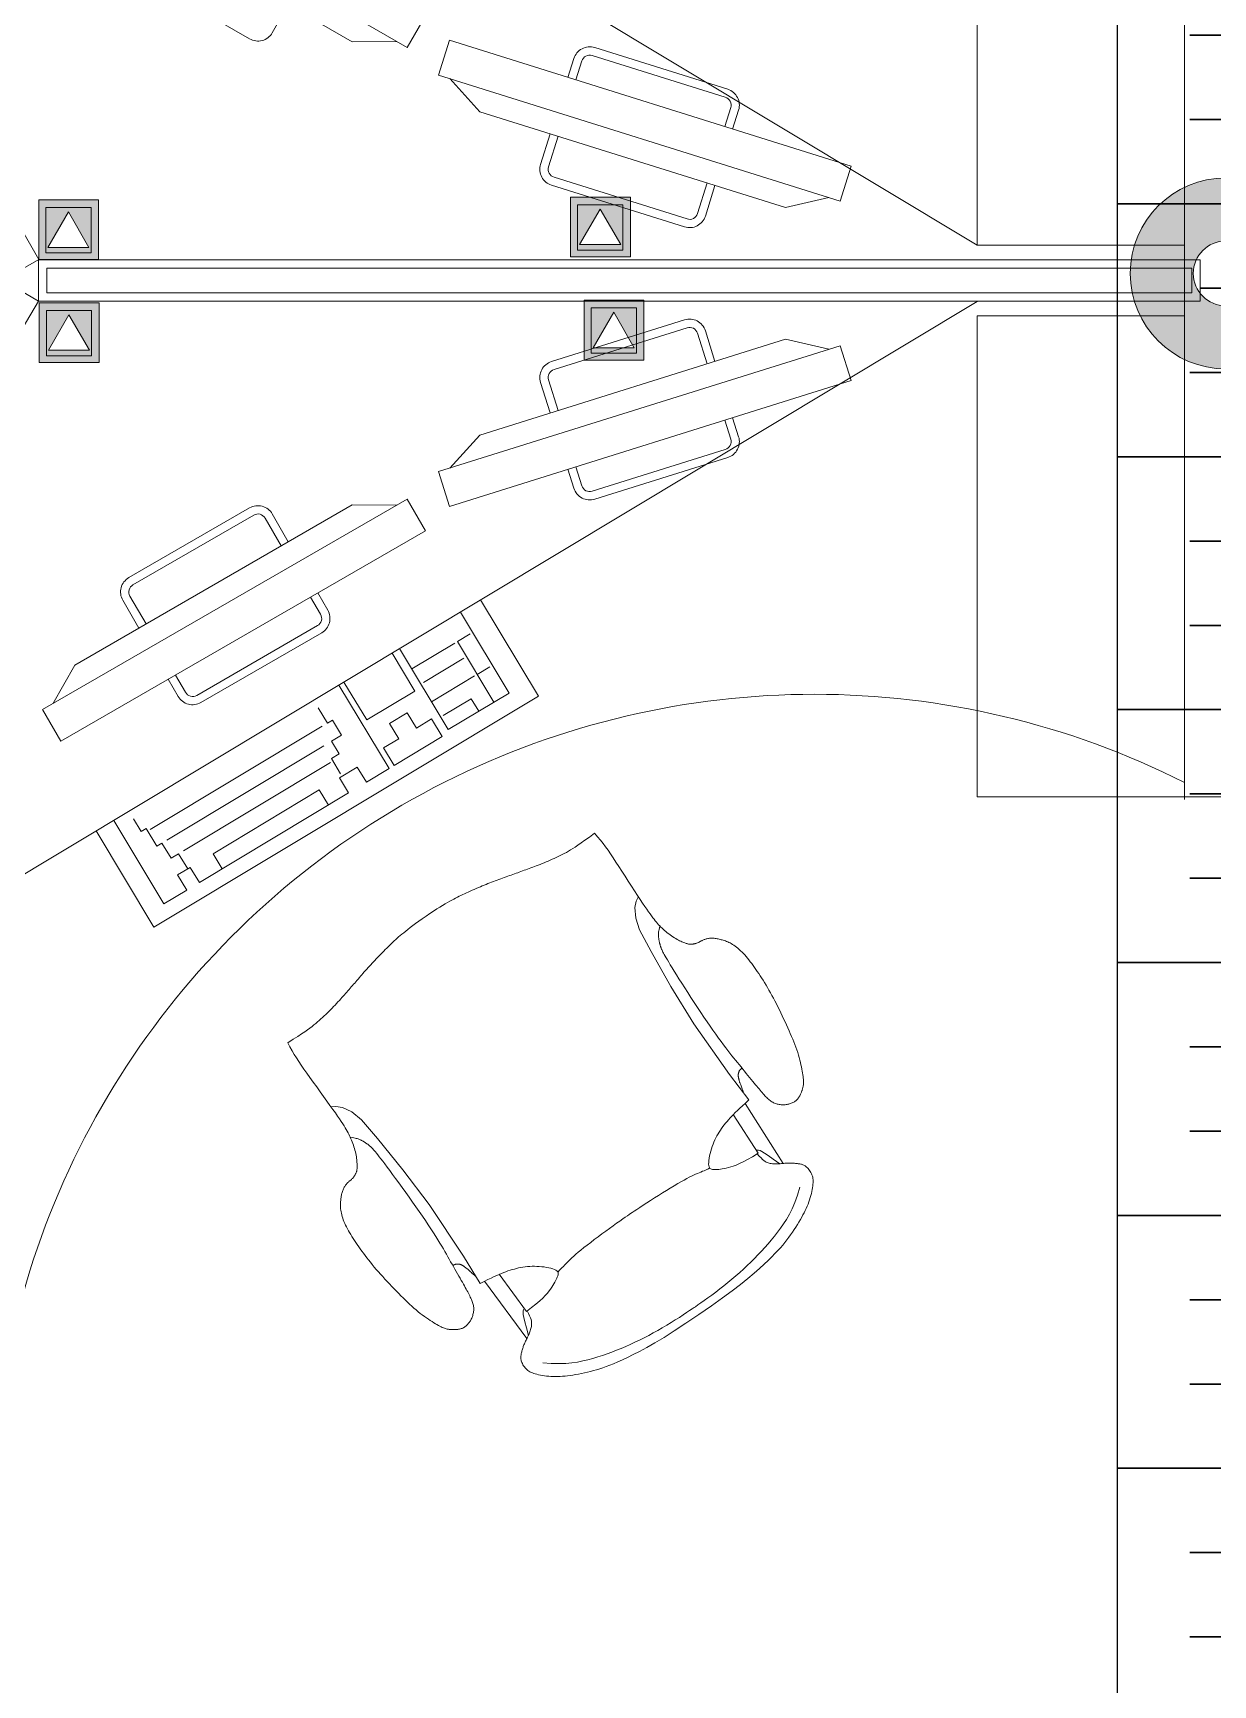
# Model space of a CAD drawing. Header units: millimetres. Extents: x 580 to 1830, y 656 to 1501.
# Drawn here: x 1566.1 to 1637.2, y 1297.6 to 1397.1 of the extents above; entities that cross this region are included whole.
import ezdxf

# ---------------------------------------------------------------- set-up
doc = ezdxf.new("R2010")
doc.units = ezdxf.units.MM
for name, color, linetype, lineweight in [('1T Puntos voz y datos', 144, 'Continuous', 20), ('1T Ref', 7, 'Continuous', 30), ('instalacion electrica', 160, 'Continuous', 30), ('mobiliario', 253, 'Continuous', 15), ('Planta1', 250, 'Continuous', 15)]:
    doc.layers.add(name, color=color, linetype=linetype, lineweight=lineweight)
doc.layers.add('bandeja', color=250, linetype='Continuous')
doc.layers.add('cableado telecomunicaciones', color=7, linetype='Continuous', true_color=0xe679fc)

# ---------------------------------------------------------------- blocks, each defined once
blk = doc.blocks.new('Datos de Piso')
at = {"layer": '1T Puntos voz y datos', "linetype": 'Continuous'}
h = blk.add_hatch(color=256, dxfattribs=at)
h.paths.add_polyline_path([(-0.174, 0.3578), (-0.174, -0.0009), (0.1851, -0.0009), (0.1851, 0.3578)])
h.paths.add_polyline_path([(0.004, 0.2858), (0.1272, 0.0725), (-0.1191, 0.0725)], flags=16)
for p, q in [((-0.1314, 0.0404), (-0.1314, 0.3114)), ((0.1395, 0.3114), (0.1395, 0.0404)), ((0.1395, 0.0404), (-0.1314, 0.0404))]:
    blk.add_line(p, q, dxfattribs=at)
for points in [[(-0.174, 0.3578), (0.1851, 0.3578), (0.1851, -0.0009), (-0.174, -0.0009)], [(0.004, 0.2858), (0.1272, 0.0725), (-0.1191, 0.0725)]]:
    blk.add_lwpolyline(points, close=True, dxfattribs=at)
blk.add_lwpolyline([(-0.1314, 0.3114), (0.1395, 0.3114)], dxfattribs=at)
blk = doc.blocks.new('puntosAccesoVozDatos')
at = {"layer": '1T Puntos voz y datos', "linetype": 'Continuous'}
blk.add_blockref('Datos de Piso', (0.174, 0.0009), dxfattribs=at)
blk = doc.blocks.new('columnaOcaBaixante')
at = {"layer": '1T Ref', "linetype": 'Continuous', "lineweight": 9}
h = blk.add_hatch(color=1, dxfattribs=at)
h.set_gradient(color1=(245, 0, 0), one_color=1, tint=1, name='SPHERICAL')
h.paths.add_polyline_path([(-0.1966, 0, 1), (0.1966, 0, 1)])
h.paths.add_polyline_path([(0.0668, 0, -1), (-0.0668, 0, -1)], flags=16)
at = {"layer": '1T Ref', "color": 0, "linetype": 'Continuous', "lineweight": 9}
for radius in [0.1966, 0.0668]:
    blk.add_circle((0, 0), radius, dxfattribs=at)

msp = doc.modelspace()

# ---------------------------------------------------------------- hatches: boundary and pattern name
at = {"layer": 'cableado telecomunicaciones'}
h = msp.add_hatch(dxfattribs=at)
h.set_pattern_fill('HONEY', color=256, scale=1.9)
h.set_pattern_definition([(0, (-89664.291, -49120.476), (9.04875, 5.22429823), [6.0325, -12.065]), (120, (-89664.291, -49120.476), (-9.04874998, 5.22429826), [6.0325, -12.065]), (60, (-89664.291, -49120.476), (2e-08, 10.44859649), [-12.065, 6.0325])])
h.paths.add_polyline_path([(1079.884, 1477.097), (917.827, 1477.097), (917.827, 1462.072), (1079.884, 1462.072)])
h.paths.add_polyline_path([(1092.384, 1477.097), (1079.884, 1477.097), (1079.884, 1462.072), (1092.384, 1462.072)])
h.paths.add_polyline_path([(1606.382, 1477.097), (1092.384, 1477.097), (1092.384, 1462.072), (1557.529, 1462.072), (1565.107, 1466.443), (1566.357, 1464.277), (1562.532, 1462.072), (1606.382, 1462.072, -0.414214), (1646.382, 1422.072), (1646.382, 1383.456), (1661.408, 1383.456), (1661.408, 1386.761), (1659.355, 1387.23), (1658.681, 1387.019), (1658.023, 1389.118), (1661.408, 1390.179), (1661.408, 1422.072, 0.02962), (1661.022, 1428.574), (1660.825, 1429.075), (1660.677, 1429.524), (1660.544, 1430.029), (1660.412, 1430.693), (1660.357, 1431.274), (1660.464, 1431.703), (1660.533, 1431.847, 0.362821)])
h.paths.add_polyline_path([(1661.408, 1382.956), (1646.382, 1382.956), (1646.382, 1381.456), (1661.408, 1381.456)])
h.paths.add_polyline_path([(1646.382, 1116.349), (1661.408, 1116.349), (1661.408, 1325.102), (1661.211, 1325.414), (1661.036, 1325.71), (1660.845, 1326.058), (1660.661, 1326.449), (1660.519, 1326.827), (1660.412, 1327.209), (1660.33, 1327.626), (1660.303, 1328.05), (1660.383, 1328.368), (1660.557, 1328.666), (1660.804, 1328.901), (1661.036, 1328.98), (1661.408, 1329.036), (1661.408, 1332.735), (1661.208, 1332.937), (1661.067, 1333.191), (1660.937, 1333.521), (1660.887, 1333.808), (1660.897, 1334.079), (1660.93, 1334.36), (1660.99, 1334.71), (1661.077, 1335.118), (1661.172, 1335.479), (1661.266, 1335.787), (1661.408, 1336.188), (1661.408, 1375.141), (1658.023, 1376.203), (1658.681, 1378.301), (1659.355, 1378.09), (1661.408, 1378.56), (1661.408, 1380.956), (1646.382, 1380.956)])
at = {"layer": 'instalacion electrica'}
h = msp.add_hatch(dxfattribs=at)
h.set_pattern_fill('INSUL', color=256, scale=1.6)
h.paths.add_polyline_path([(1079.884, 1462.072), (917.827, 1462.072), (917.827, 1447.072), (1079.884, 1447.072)])
h.paths.add_polyline_path([(1092.384, 1462.072), (1079.884, 1462.072), (1079.884, 1447.072), (1092.384, 1447.072)])
h.paths.add_polyline_path([(1557.529, 1462.072), (1092.384, 1462.072), (1092.384, 1447.072), (1531.523, 1447.072)])
edge = h.paths.add_edge_path()
edge.add_line((1631.382, 1116.349), (1646.382, 1116.349))
edge.add_line((1646.382, 1116.349), (1646.382, 1380.956))
edge.add_line((1646.382, 1380.956), (1638.87, 1380.956))
edge.add_line((1638.87, 1380.956), (1638.87, 1383.456))
edge.add_line((1638.87, 1383.456), (1646.382, 1383.456))
edge.add_line((1646.382, 1383.456), (1646.382, 1422.072))
edge.add_arc((1606.382, 1422.072), 40, 0, 90)
edge.add_line((1606.382, 1462.072), (1562.532, 1462.072))
edge.add_line((1562.532, 1462.072), (1536.527, 1447.072))
edge.add_line((1536.527, 1447.072), (1596.11, 1447.072))
edge.add_line((1596.11, 1447.072), (1595.908, 1447.88))
edge.add_line((1595.908, 1447.88), (1596.331, 1448.561))
edge.add_line((1596.331, 1448.561), (1596.96, 1448.794))
edge.add_line((1596.96, 1448.794), (1597.73, 1448.912))
edge.add_line((1597.73, 1448.912), (1598.462, 1448.9))
edge.add_line((1598.462, 1448.9), (1599.273, 1448.794))
edge.add_line((1599.273, 1448.794), (1600.19, 1448.603))
edge.add_line((1600.19, 1448.603), (1601.027, 1448.351))
edge.add_line((1601.027, 1448.351), (1601.799, 1448.037))
edge.add_line((1601.799, 1448.037), (1602.818, 1447.558))
edge.add_line((1602.818, 1447.558), (1603.719, 1447.072))
edge.add_line((1603.719, 1447.072), (1606.382, 1447.072))
edge.add_arc((1606.382, 1422.072), 25, 0, 90, ccw=False)
edge.add_line((1631.382, 1422.072), (1631.382, 1383.478))
edge.add_line((1631.382, 1383.478), (1636.387, 1383.478))
edge.add_line((1636.387, 1383.478), (1636.387, 1380.978))
edge.add_line((1636.387, 1380.978), (1631.382, 1380.978))
edge.add_line((1631.382, 1380.978), (1631.382, 1116.349))

# ---------------------------------------------------------------- linework, layer by layer
at = {"layer": 'bandeja'}
msp.add_lwpolyline([(917.827, 1447.072), (1606.382, 1447.072, -0.414214), (1631.382, 1422.072), (1631.382, 1116.349)], format="xyb", dxfattribs=at)
at = {"layer": 'mobiliario', "color": 253}
for p, q in [((1539.239, 1330.659), (1622.946, 1380.956)), ((1588.886, 1358.828), (1591.477, 1360.385)), ((1589.588, 1358.005), (1592.027, 1359.471)), ((1592.821, 1358.495), (1593.583, 1358.953)), ((1590.076, 1356.846), (1592.668, 1358.403)), ((1573.122, 1349.149), (1583.489, 1355.378)), ((1574.129, 1348.509), (1583.581, 1354.188)), ((1575.136, 1347.869), (1583.978, 1353.182)), ((1608.962, 1332.644), (1611.263, 1329.024)), ((1593.272, 1321.927), (1595.806, 1318.467))]:
    msp.add_line(p, q, dxfattribs=at)
for points in [[(1531.669, 1444.264), (1529.499, 1443.024), (1564.234, 1382.25), (1566.404, 1383.49)], [(1567.736, 1410.856), (1566.636, 1408.952), (1588.599, 1396.27), (1589.699, 1398.175)], [(1591.154, 1396.705), (1590.496, 1394.606), (1614.696, 1387.019), (1615.354, 1389.118)], [(1566.387, 1383.478), (1566.387, 1380.978), (1636.387, 1380.978), (1636.387, 1383.478)], [(1566.887, 1382.978), (1566.887, 1381.478), (1635.887, 1381.478), (1635.887, 1382.978)], [(1528.634, 1321.978), (1530.787, 1320.707), (1566.387, 1380.978), (1564.234, 1382.25)], [(1622.946, 1351.119), (1635.446, 1351.119), (1635.446, 1380.092), (1622.946, 1380.092)], [(1591.154, 1368.615), (1590.496, 1370.714), (1614.696, 1378.301), (1615.354, 1376.203)], [(1567.736, 1354.464), (1566.636, 1356.369), (1588.599, 1369.05), (1589.699, 1367.145)], [(1588.095, 1354.618), (1587.546, 1355.533), (1588.613, 1356.174), (1589.162, 1355.259), (1590.077, 1355.809), (1590.718, 1354.742), (1587.822, 1353.001), (1587.18, 1354.069)]]:
    msp.add_lwpolyline(points, close=True, dxfattribs=at)
for points in [[(1539.239, 1434.661), (1622.946, 1384.365), (1635.446, 1384.365), (1635.446, 1413.338), (1622.946, 1413.338), (1622.946, 1384.365)], [(1635.446, 1350.956), (1635.446, 1413.338), (1637.93, 1413.338), (1637.93, 1351.982)], [(1587.987, 1396.624), (1585.297, 1396.61), (1568.581, 1406.262), (1567.248, 1408.598)], [(1614.021, 1387.23), (1611.399, 1386.63), (1592.981, 1392.405), (1591.17, 1394.395)], [(1637.93, 1351.119), (1650.43, 1351.119), (1650.43, 1380.092), (1637.93, 1380.092), (1637.93, 1351.119), (1635.446, 1351.119)], [(1614.021, 1378.09), (1611.399, 1378.69), (1592.981, 1372.915), (1591.17, 1370.925)], [(1587.987, 1368.697), (1585.297, 1368.71), (1568.581, 1359.059), (1567.248, 1356.722)], [(1593.03, 1362.981), (1596.512, 1357.186), (1573.339, 1343.262), (1569.858, 1349.057)], [(1591.811, 1362.248), (1594.743, 1357.368), (1591.084, 1355.169), (1588.152, 1360.049)], [(1593.828, 1356.818), (1591.63, 1360.477), (1592.392, 1360.935)], [(1587.695, 1359.774), (1589.069, 1357.486), (1586.173, 1355.746), (1584.798, 1358.034)], [(1570.925, 1349.698), (1573.948, 1344.666), (1575.321, 1345.49), (1574.771, 1346.405), (1575.533, 1346.863), (1576.083, 1345.948), (1585.078, 1351.353), (1584.528, 1352.267), (1585.595, 1352.909), (1586.145, 1351.994), (1587.517, 1352.818), (1584.493, 1357.851)], [(1590.779, 1356.023), (1592.455, 1357.031), (1592.913, 1356.268)], [(1584.589, 1352.511), (1584.039, 1353.426), (1584.497, 1353.701), (1584.039, 1354.463), (1584.648, 1354.83), (1584.099, 1355.744), (1583.794, 1355.561), (1583.244, 1356.476)], [(1577.455, 1346.773), (1576.905, 1347.687), (1583.308, 1351.535), (1583.858, 1350.62)], [(1572.115, 1349.789), (1572.573, 1349.027), (1572.878, 1349.21), (1573.519, 1348.143), (1573.824, 1348.326), (1574.374, 1347.411), (1574.831, 1347.686), (1575.381, 1346.771)], [(1585.188, 1330.597), (1585.299, 1330.581), (1585.393, 1330.565), (1585.473, 1330.548), (1585.541, 1330.532), (1585.598, 1330.517), (1585.646, 1330.501), (1585.689, 1330.485), (1585.727, 1330.469), (1585.763, 1330.454), (1585.797, 1330.439), (1585.83, 1330.423), (1585.861, 1330.408), (1585.892, 1330.392), (1585.921, 1330.376), (1585.95, 1330.359), (1585.979, 1330.342), (1586.008, 1330.325), (1586.036, 1330.307), (1586.065, 1330.288), (1586.093, 1330.269), (1586.121, 1330.25), (1586.148, 1330.232), (1586.174, 1330.213), (1586.2, 1330.195), (1586.225, 1330.177), (1586.248, 1330.159), (1586.272, 1330.141), (1586.295, 1330.123), (1586.318, 1330.105), (1586.341, 1330.086), (1586.364, 1330.066), (1586.388, 1330.046), (1586.412, 1330.024), (1586.439, 1330), (1586.468, 1329.971), (1586.501, 1329.937), (1586.538, 1329.897), (1586.582, 1329.848), (1586.632, 1329.789), (1586.69, 1329.72), (1586.757, 1329.638), (1586.834, 1329.542), (1586.922, 1329.43), (1587.021, 1329.302), (1587.133, 1329.156), (1587.259, 1328.99), (1587.399, 1328.804), (1587.554, 1328.595), (1587.725, 1328.364), (1587.91, 1328.113), (1588.105, 1327.845), (1588.307, 1327.566), (1588.515, 1327.279), (1588.723, 1326.987), (1588.931, 1326.695), (1589.134, 1326.406), (1589.331, 1326.123), (1589.519, 1325.849), (1589.7, 1325.583), (1589.872, 1325.327), (1590.034, 1325.082), (1590.186, 1324.849), (1590.328, 1324.627), (1590.459, 1324.419), (1590.578, 1324.225), (1590.688, 1324.043), (1590.789, 1323.871), (1590.883, 1323.707), (1590.972, 1323.55), (1591.058, 1323.398), (1591.142, 1323.249), (1591.225, 1323.101), (1591.309, 1322.953), (1591.394, 1322.804), (1591.478, 1322.657), (1591.561, 1322.513), (1591.643, 1322.371), (1591.721, 1322.234), (1591.797, 1322.103), (1591.868, 1321.978), (1591.934, 1321.86), (1591.996, 1321.749), (1592.054, 1321.644), (1592.107, 1321.545), (1592.158, 1321.452), (1592.205, 1321.363), (1592.25, 1321.278), (1592.292, 1321.197), (1592.333, 1321.119), (1592.372, 1321.044), (1592.408, 1320.972), (1592.442, 1320.901), (1592.474, 1320.833), (1592.502, 1320.767), (1592.528, 1320.702), (1592.551, 1320.639), (1592.57, 1320.577), (1592.586, 1320.515), (1592.599, 1320.455), (1592.608, 1320.395), (1592.614, 1320.336), (1592.617, 1320.277), (1592.617, 1320.217), (1592.614, 1320.158), (1592.607, 1320.098), (1592.598, 1320.038), (1592.586, 1319.979), (1592.571, 1319.92), (1592.554, 1319.862), (1592.535, 1319.805), (1592.514, 1319.749), (1592.491, 1319.695), (1592.467, 1319.643), (1592.441, 1319.593), (1592.414, 1319.545), (1592.385, 1319.499), (1592.355, 1319.454), (1592.323, 1319.411), (1592.29, 1319.37), (1592.255, 1319.33), (1592.219, 1319.291), (1592.181, 1319.254), (1592.142, 1319.22), (1592.101, 1319.187), (1592.058, 1319.157), (1592.013, 1319.129), (1591.966, 1319.105), (1591.917, 1319.084), (1591.866, 1319.066), (1591.813, 1319.051), (1591.759, 1319.039), (1591.704, 1319.029), (1591.651, 1319.022), (1591.598, 1319.017), (1591.547, 1319.013), (1591.499, 1319.01), (1591.453, 1319.008), (1591.41, 1319.008), (1591.369, 1319.007), (1591.33, 1319.008), (1591.292, 1319.01), (1591.254, 1319.012), (1591.217, 1319.014), (1591.178, 1319.018), (1591.139, 1319.022), (1591.098, 1319.027), (1591.055, 1319.034), (1591.01, 1319.044), (1590.961, 1319.056), (1590.908, 1319.071), (1590.851, 1319.091), (1590.789, 1319.115), (1590.723, 1319.144), (1590.65, 1319.178), (1590.573, 1319.217), (1590.49, 1319.261), (1590.401, 1319.31), (1590.308, 1319.365), (1590.209, 1319.425), (1590.104, 1319.489), (1589.995, 1319.559), (1589.881, 1319.635), (1589.763, 1319.715), (1589.641, 1319.8), (1589.517, 1319.89), (1589.392, 1319.986), (1589.265, 1320.086), (1589.137, 1320.191), (1589.01, 1320.301), (1588.882, 1320.415), (1588.754, 1320.534), (1588.626, 1320.657), (1588.496, 1320.783), (1588.365, 1320.914), (1588.232, 1321.048), (1588.097, 1321.185), (1587.96, 1321.325), (1587.822, 1321.467), (1587.682, 1321.612), (1587.543, 1321.758), (1587.404, 1321.905), (1587.266, 1322.052), (1587.131, 1322.2), (1586.999, 1322.347), (1586.87, 1322.493), (1586.744, 1322.638), (1586.623, 1322.781), (1586.504, 1322.924), (1586.39, 1323.065), (1586.279, 1323.204), (1586.171, 1323.342), (1586.068, 1323.477), (1585.967, 1323.611), (1585.871, 1323.743), (1585.777, 1323.873), (1585.687, 1324.001), (1585.6, 1324.128), (1585.515, 1324.253), (1585.434, 1324.376), (1585.355, 1324.497), (1585.279, 1324.617), (1585.206, 1324.735), (1585.136, 1324.852), (1585.069, 1324.967), (1585.006, 1325.081), (1584.947, 1325.193), (1584.893, 1325.303), (1584.843, 1325.411), (1584.797, 1325.518), (1584.757, 1325.623), (1584.721, 1325.726), (1584.689, 1325.827), (1584.662, 1325.924), (1584.639, 1326.019), (1584.621, 1326.11), (1584.607, 1326.197), (1584.596, 1326.28), (1584.59, 1326.36), (1584.586, 1326.437), (1584.585, 1326.511), (1584.587, 1326.582), (1584.59, 1326.652), (1584.594, 1326.719), (1584.6, 1326.786), (1584.606, 1326.851), (1584.613, 1326.916), (1584.621, 1326.979), (1584.629, 1327.041), (1584.64, 1327.102), (1584.652, 1327.162), (1584.665, 1327.221), (1584.681, 1327.278), (1584.698, 1327.333), (1584.718, 1327.387), (1584.74, 1327.44), (1584.763, 1327.49), (1584.787, 1327.538), (1584.813, 1327.585), (1584.839, 1327.629), (1584.866, 1327.67), (1584.893, 1327.709), (1584.921, 1327.746), (1584.949, 1327.781), (1584.977, 1327.813), (1585.006, 1327.844), (1585.034, 1327.873), (1585.062, 1327.9), (1585.09, 1327.926), (1585.118, 1327.95), (1585.146, 1327.973), (1585.173, 1327.996), (1585.2, 1328.018), (1585.227, 1328.041), (1585.253, 1328.064), (1585.278, 1328.087), (1585.303, 1328.112), (1585.327, 1328.138), (1585.35, 1328.165), (1585.372, 1328.193), (1585.394, 1328.222), (1585.414, 1328.251), (1585.433, 1328.28), (1585.452, 1328.31), (1585.469, 1328.339), (1585.485, 1328.367), (1585.499, 1328.396), (1585.513, 1328.424), (1585.525, 1328.452), (1585.536, 1328.48), (1585.546, 1328.508), (1585.555, 1328.537), (1585.563, 1328.566), (1585.569, 1328.596), (1585.575, 1328.627), (1585.579, 1328.661), (1585.583, 1328.697), (1585.585, 1328.737), (1585.587, 1328.781), (1585.587, 1328.83), (1585.587, 1328.885), (1585.587, 1328.946), (1585.585, 1329.013), (1585.581, 1329.086), (1585.576, 1329.164), (1585.568, 1329.246), (1585.557, 1329.334), (1585.544, 1329.425), (1585.527, 1329.52), (1585.506, 1329.619), (1585.482, 1329.72), (1585.455, 1329.823), (1585.426, 1329.926), (1585.394, 1330.029), (1585.361, 1330.131), (1585.326, 1330.231), (1585.29, 1330.329), (1585.254, 1330.422), (1585.216, 1330.513), (1585.177, 1330.603), (1585.136, 1330.692), (1585.091, 1330.782), (1585.043, 1330.875), (1584.991, 1330.97), (1584.934, 1331.069), (1584.871, 1331.174), (1584.802, 1331.288), (1584.722, 1331.411), (1584.632, 1331.548), (1584.53, 1331.701), (1584.412, 1331.873), (1584.278, 1332.065), (1584.125, 1332.281), (1583.953, 1332.522), (1583.765, 1332.784), (1583.566, 1333.06), (1583.36, 1333.345), (1583.152, 1333.634), (1582.945, 1333.92), (1582.745, 1334.198), (1582.556, 1334.462), (1582.382, 1334.708), (1582.22, 1334.939), (1582.07, 1335.16), (1581.929, 1335.377), (1581.794, 1335.594), (1581.665, 1335.816), (1581.537, 1336.049), (1581.41, 1336.297), (1581.735, 1336.502), (1582.011, 1336.678), (1582.243, 1336.83), (1582.438, 1336.961), (1582.604, 1337.077), (1582.746, 1337.18), (1582.872, 1337.275), (1582.987, 1337.366), (1583.097, 1337.456), (1583.204, 1337.547), (1583.309, 1337.637), (1583.41, 1337.728), (1583.51, 1337.82), (1583.608, 1337.912), (1583.704, 1338.004), (1583.8, 1338.098), (1583.895, 1338.192), (1583.989, 1338.287), (1584.082, 1338.381), (1584.173, 1338.476), (1584.263, 1338.57), (1584.351, 1338.663), (1584.436, 1338.755), (1584.518, 1338.845), (1584.598, 1338.934), (1584.675, 1339.02), (1584.749, 1339.105), (1584.822, 1339.188), (1584.893, 1339.27), (1584.963, 1339.351), (1585.032, 1339.43), (1585.1, 1339.509), (1585.168, 1339.587), (1585.237, 1339.664), (1585.305, 1339.741), (1585.373, 1339.818), (1585.442, 1339.896), (1585.511, 1339.975), (1585.581, 1340.054), (1585.652, 1340.135), (1585.723, 1340.218), (1585.795, 1340.303), (1585.869, 1340.388), (1585.942, 1340.474), (1586.017, 1340.561), (1586.093, 1340.649), (1586.17, 1340.736), (1586.247, 1340.824), (1586.326, 1340.911), (1586.406, 1340.997), (1586.487, 1341.084), (1586.569, 1341.172), (1586.653, 1341.26), (1586.739, 1341.348), (1586.826, 1341.438), (1586.916, 1341.53), (1587.007, 1341.623), (1587.1, 1341.717), (1587.193, 1341.812), (1587.287, 1341.906), (1587.381, 1342), (1587.474, 1342.092), (1587.565, 1342.181), (1587.654, 1342.267), (1587.741, 1342.35), (1587.827, 1342.431), (1587.913, 1342.51), (1588.001, 1342.589), (1588.092, 1342.669), (1588.187, 1342.752), (1588.289, 1342.838), (1588.397, 1342.929), (1588.515, 1343.026), (1588.644, 1343.13), (1588.785, 1343.241), (1588.941, 1343.36), (1589.113, 1343.488), (1589.304, 1343.625), (1589.514, 1343.773), (1589.747, 1343.931), (1589.98, 1344.09), (1590.194, 1344.233), (1590.391, 1344.361), (1590.573, 1344.475), (1590.74, 1344.576), (1590.895, 1344.668), (1591.038, 1344.75), (1591.171, 1344.824), (1591.296, 1344.892), (1591.413, 1344.956), (1591.525, 1345.014), (1591.633, 1345.07), (1591.738, 1345.123), (1591.843, 1345.174), (1591.949, 1345.225), (1592.058, 1345.276), (1592.171, 1345.327), (1592.288, 1345.38), (1592.407, 1345.433), (1592.528, 1345.486), (1592.65, 1345.539), (1592.772, 1345.592), (1592.894, 1345.644), (1593.014, 1345.695), (1593.132, 1345.745), (1593.247, 1345.794), (1593.361, 1345.841), (1593.474, 1345.888), (1593.585, 1345.933), (1593.695, 1345.976), (1593.805, 1346.019), (1593.915, 1346.061), (1594.025, 1346.101), (1594.134, 1346.141), (1594.243, 1346.18), (1594.351, 1346.218), (1594.459, 1346.255), (1594.565, 1346.292), (1594.67, 1346.329), (1594.773, 1346.365), (1594.874, 1346.401), (1594.973, 1346.438), (1595.072, 1346.473), (1595.169, 1346.509), (1595.266, 1346.545), (1595.363, 1346.581), (1595.46, 1346.616), (1595.557, 1346.651), (1595.655, 1346.686), (1595.754, 1346.722), (1595.855, 1346.757), (1595.957, 1346.794), (1596.061, 1346.831), (1596.167, 1346.87), (1596.275, 1346.91), (1596.387, 1346.952), (1596.501, 1346.996), (1596.617, 1347.042), (1596.736, 1347.09), (1596.856, 1347.139), (1596.978, 1347.19), (1597.1, 1347.242), (1597.222, 1347.295), (1597.345, 1347.349), (1597.466, 1347.404), (1597.588, 1347.46), (1597.709, 1347.518), (1597.83, 1347.578), (1597.952, 1347.639), (1598.074, 1347.703), (1598.198, 1347.77), (1598.322, 1347.84), (1598.449, 1347.914), (1598.583, 1347.997), (1598.73, 1348.092), (1598.898, 1348.204), (1599.092, 1348.338), (1599.318, 1348.499), (1599.582, 1348.692), (1599.891, 1348.92), (1600.076, 1348.712), (1600.246, 1348.508), (1600.406, 1348.306), (1600.559, 1348.102), (1600.71, 1347.892), (1600.862, 1347.671), (1601.018, 1347.437), (1601.184, 1347.185), (1601.361, 1346.913), (1601.547, 1346.626), (1601.738, 1346.329), (1601.931, 1346.03), (1602.122, 1345.734), (1602.307, 1345.448), (1602.482, 1345.178), (1602.644, 1344.931), (1602.79, 1344.71), (1602.92, 1344.515), (1603.037, 1344.343), (1603.142, 1344.191), (1603.237, 1344.058), (1603.324, 1343.939), (1603.404, 1343.833), (1603.479, 1343.736), (1603.551, 1343.647), (1603.621, 1343.564), (1603.689, 1343.485), (1603.757, 1343.411), (1603.825, 1343.34), (1603.894, 1343.271), (1603.965, 1343.203), (1604.039, 1343.135), (1604.117, 1343.066), (1604.197, 1342.998), (1604.28, 1342.929), (1604.365, 1342.862), (1604.45, 1342.797), (1604.536, 1342.735), (1604.622, 1342.675), (1604.706, 1342.62), (1604.788, 1342.57), (1604.869, 1342.524), (1604.946, 1342.483), (1605.021, 1342.445), (1605.091, 1342.412), (1605.158, 1342.382), (1605.219, 1342.356), (1605.276, 1342.333), (1605.327, 1342.313), (1605.373, 1342.296), (1605.415, 1342.281), (1605.453, 1342.269), (1605.488, 1342.259), (1605.521, 1342.251), (1605.552, 1342.245), (1605.582, 1342.24), (1605.612, 1342.236), (1605.642, 1342.234), (1605.672, 1342.233), (1605.702, 1342.233), (1605.733, 1342.235), (1605.764, 1342.237), (1605.795, 1342.24), (1605.828, 1342.245), (1605.861, 1342.25), (1605.895, 1342.257), (1605.93, 1342.264), (1605.964, 1342.272), (1605.999, 1342.282), (1606.033, 1342.292), (1606.067, 1342.304), (1606.1, 1342.317), (1606.132, 1342.331), (1606.163, 1342.346), (1606.193, 1342.362), (1606.224, 1342.378), (1606.254, 1342.395), (1606.285, 1342.412), (1606.317, 1342.43), (1606.35, 1342.447), (1606.384, 1342.464), (1606.42, 1342.48), (1606.457, 1342.496), (1606.496, 1342.511), (1606.536, 1342.526), (1606.579, 1342.539), (1606.623, 1342.552), (1606.67, 1342.563), (1606.718, 1342.573), (1606.769, 1342.582), (1606.821, 1342.589), (1606.875, 1342.594), (1606.931, 1342.597), (1606.987, 1342.598), (1607.044, 1342.597), (1607.103, 1342.593), (1607.162, 1342.587), (1607.221, 1342.578), (1607.281, 1342.567), (1607.342, 1342.555), (1607.403, 1342.54), (1607.465, 1342.524), (1607.527, 1342.507), (1607.591, 1342.489), (1607.654, 1342.47), (1607.719, 1342.45), (1607.785, 1342.428), (1607.852, 1342.403), (1607.92, 1342.375), (1607.991, 1342.344), (1608.063, 1342.309), (1608.137, 1342.269), (1608.213, 1342.224), (1608.291, 1342.173), (1608.37, 1342.118), (1608.451, 1342.057), (1608.533, 1341.991), (1608.616, 1341.92), (1608.699, 1341.844), (1608.782, 1341.763), (1608.865, 1341.677), (1608.948, 1341.586), (1609.031, 1341.49), (1609.114, 1341.39), (1609.197, 1341.286), (1609.28, 1341.179), (1609.363, 1341.067), (1609.447, 1340.953), (1609.532, 1340.835), (1609.617, 1340.715), (1609.703, 1340.591), (1609.789, 1340.464), (1609.875, 1340.333), (1609.963, 1340.199), (1610.05, 1340.061), (1610.138, 1339.919), (1610.227, 1339.773), (1610.316, 1339.622), (1610.406, 1339.468), (1610.495, 1339.31), (1610.585, 1339.149), (1610.674, 1338.983), (1610.764, 1338.813), (1610.853, 1338.64), (1610.941, 1338.463), (1611.03, 1338.283), (1611.117, 1338.102), (1611.203, 1337.919), (1611.289, 1337.736), (1611.372, 1337.554), (1611.455, 1337.373), (1611.535, 1337.194), (1611.614, 1337.019), (1611.691, 1336.846), (1611.764, 1336.677), (1611.835, 1336.51), (1611.903, 1336.345), (1611.967, 1336.183), (1612.027, 1336.022), (1612.083, 1335.864), (1612.135, 1335.707), (1612.182, 1335.552), (1612.225, 1335.4), (1612.264, 1335.252), (1612.299, 1335.108), (1612.331, 1334.969), (1612.359, 1334.835), (1612.385, 1334.708), (1612.407, 1334.587), (1612.427, 1334.473), (1612.444, 1334.366), (1612.457, 1334.266), (1612.468, 1334.172), (1612.477, 1334.086), (1612.482, 1334.006), (1612.485, 1333.933), (1612.484, 1333.867), (1612.482, 1333.807), (1612.477, 1333.752), (1612.471, 1333.702), (1612.463, 1333.656), (1612.454, 1333.614), (1612.444, 1333.574), (1612.433, 1333.536), (1612.422, 1333.499), (1612.411, 1333.463), (1612.4, 1333.427), (1612.387, 1333.391), (1612.373, 1333.354), (1612.359, 1333.316), (1612.342, 1333.277), (1612.324, 1333.235), (1612.304, 1333.191), (1612.282, 1333.145), (1612.257, 1333.097), (1612.231, 1333.05), (1612.203, 1333.003), (1612.172, 1332.957), (1612.139, 1332.913), (1612.103, 1332.871), (1612.066, 1332.833), (1612.026, 1332.799), (1611.984, 1332.767), (1611.94, 1332.738), (1611.895, 1332.711), (1611.848, 1332.687), (1611.8, 1332.666), (1611.751, 1332.646), (1611.701, 1332.628), (1611.651, 1332.613), (1611.599, 1332.599), (1611.546, 1332.587), (1611.493, 1332.577), (1611.438, 1332.569), (1611.382, 1332.563), (1611.325, 1332.559), (1611.266, 1332.558), (1611.207, 1332.558), (1611.147, 1332.561), (1611.086, 1332.567), (1611.026, 1332.574), (1610.966, 1332.585), (1610.907, 1332.598), (1610.849, 1332.613), (1610.793, 1332.632), (1610.737, 1332.653), (1610.683, 1332.678), (1610.63, 1332.705), (1610.578, 1332.735), (1610.526, 1332.769), (1610.475, 1332.806), (1610.424, 1332.847), (1610.373, 1332.891), (1610.322, 1332.939), (1610.271, 1332.989), (1610.219, 1333.044), (1610.166, 1333.101), (1610.112, 1333.161), (1610.056, 1333.225), (1609.998, 1333.291), (1609.938, 1333.36), (1609.875, 1333.432), (1609.81, 1333.509), (1609.741, 1333.59), (1609.669, 1333.676), (1609.592, 1333.768), (1609.511, 1333.865), (1609.425, 1333.97), (1609.335, 1334.082), (1609.24, 1334.2), (1609.141, 1334.323), (1609.039, 1334.45), (1608.934, 1334.58), (1608.828, 1334.713), (1608.72, 1334.845), (1608.613, 1334.978), (1608.505, 1335.109), (1608.397, 1335.241), (1608.286, 1335.376), (1608.173, 1335.516), (1608.055, 1335.664), (1607.931, 1335.821), (1607.801, 1335.989), (1607.664, 1336.171), (1607.517, 1336.368), (1607.363, 1336.581), (1607.201, 1336.808), (1607.031, 1337.048), (1606.855, 1337.301), (1606.674, 1337.566), (1606.487, 1337.841), (1606.295, 1338.127), (1606.1, 1338.422), (1605.903, 1338.721), (1605.707, 1339.022), (1605.515, 1339.319), (1605.328, 1339.61), (1605.151, 1339.889), (1604.984, 1340.152), (1604.83, 1340.395), (1604.693, 1340.616), (1604.57, 1340.814), (1604.461, 1340.992), (1604.366, 1341.149), (1604.283, 1341.288), (1604.211, 1341.411), (1604.149, 1341.517), (1604.097, 1341.609), (1604.053, 1341.689), (1604.017, 1341.757), (1603.987, 1341.815), (1603.963, 1341.865), (1603.944, 1341.908), (1603.928, 1341.945), (1603.915, 1341.979), (1603.903, 1342.01), (1603.893, 1342.039), (1603.883, 1342.068), (1603.874, 1342.096), (1603.865, 1342.124), (1603.857, 1342.152), (1603.849, 1342.18), (1603.841, 1342.209), (1603.833, 1342.239), (1603.825, 1342.269), (1603.818, 1342.301), (1603.81, 1342.333), (1603.802, 1342.365), (1603.795, 1342.398), (1603.788, 1342.432), (1603.782, 1342.465), (1603.776, 1342.498), (1603.77, 1342.531), (1603.766, 1342.564), (1603.761, 1342.598), (1603.758, 1342.632), (1603.755, 1342.667), (1603.752, 1342.703), (1603.75, 1342.74), (1603.749, 1342.779), (1603.748, 1342.82), (1603.749, 1342.866), (1603.752, 1342.917), (1603.758, 1342.976), (1603.768, 1343.044), (1603.782, 1343.125), (1603.801, 1343.219), (1603.827, 1343.328)], [(1602.553, 1345.107), (1602.41, 1344.828), (1602.324, 1344.437), (1602.373, 1343.803), (1602.609, 1343.096), (1603.305, 1341.788), (1604.501, 1339.677), (1605.876, 1337.437), (1608.021, 1334.379), (1609.194, 1332.849), (1608.987, 1332.664), (1608.804, 1332.499), (1608.644, 1332.351), (1608.502, 1332.216), (1608.375, 1332.092), (1608.262, 1331.977), (1608.158, 1331.869), (1608.061, 1331.764), (1607.967, 1331.66), (1607.877, 1331.557), (1607.791, 1331.453), (1607.708, 1331.349), (1607.627, 1331.244), (1607.55, 1331.137), (1607.476, 1331.028), (1607.404, 1330.916), (1607.335, 1330.801), (1607.269, 1330.683), (1607.205, 1330.561), (1607.145, 1330.436), (1607.088, 1330.307), (1607.035, 1330.175), (1606.985, 1330.039), (1606.939, 1329.9), (1606.898, 1329.757), (1606.86, 1329.614), (1606.829, 1329.472), (1606.803, 1329.335), (1606.784, 1329.205), (1606.773, 1329.086), (1606.77, 1328.98), (1606.776, 1328.889), (1606.792, 1328.817), (1606.817, 1328.761), (1606.851, 1328.719), (1606.893, 1328.69), (1606.943, 1328.671), (1607.001, 1328.66), (1607.065, 1328.656), (1607.136, 1328.655), (1607.212, 1328.656), (1607.296, 1328.66), (1607.386, 1328.667), (1607.483, 1328.678), (1607.588, 1328.693), (1607.702, 1328.714), (1607.825, 1328.739), (1607.957, 1328.771), (1608.1, 1328.811), (1608.257, 1328.861), (1608.433, 1328.927), (1608.633, 1329.013), (1608.859, 1329.122), (1609.118, 1329.26), (1609.414, 1329.43), (1609.75, 1329.638), (1608.245, 1331.973)], [(1608.772, 1334.782), (1608.761, 1334.769), (1608.751, 1334.757), (1608.74, 1334.745), (1608.73, 1334.733), (1608.72, 1334.722), (1608.71, 1334.711), (1608.7, 1334.7), (1608.69, 1334.691), (1608.681, 1334.682), (1608.672, 1334.673), (1608.663, 1334.665), (1608.655, 1334.657), (1608.647, 1334.648), (1608.639, 1334.64), (1608.632, 1334.63), (1608.625, 1334.62), (1608.619, 1334.608), (1608.613, 1334.595), (1608.607, 1334.582), (1608.602, 1334.567), (1608.597, 1334.552), (1608.592, 1334.537), (1608.587, 1334.521), (1608.582, 1334.504), (1608.577, 1334.488), (1608.572, 1334.471), (1608.568, 1334.454), (1608.564, 1334.437), (1608.56, 1334.419), (1608.557, 1334.402), (1608.555, 1334.384), (1608.553, 1334.366), (1608.552, 1334.347), (1608.553, 1334.329), (1608.553, 1334.311), (1608.555, 1334.292), (1608.557, 1334.274), (1608.559, 1334.256), (1608.562, 1334.239), (1608.564, 1334.222), (1608.567, 1334.206), (1608.57, 1334.19), (1608.574, 1334.174), (1608.577, 1334.158), (1608.581, 1334.14), (1608.586, 1334.122), (1608.59, 1334.102), (1608.596, 1334.08), (1608.602, 1334.055), (1608.609, 1334.028), (1608.617, 1333.998), (1608.626, 1333.966), (1608.637, 1333.93), (1608.649, 1333.891), (1608.664, 1333.849), (1608.68, 1333.803), (1608.7, 1333.754), (1608.721, 1333.7), (1608.744, 1333.641), (1608.768, 1333.578), (1608.794, 1333.509), (1608.821, 1333.434), (1608.848, 1333.352), (1608.876, 1333.264)], [(1583.994, 1332.43), (1584.306, 1332.462), (1584.702, 1332.4), (1585.274, 1332.124), (1585.847, 1331.646), (1586.812, 1330.523), (1588.344, 1328.641), (1589.929, 1326.545), (1591.998, 1323.434), (1592.997, 1321.785), (1593.244, 1321.911), (1593.464, 1322.021), (1593.661, 1322.117), (1593.838, 1322.2), (1593.999, 1322.273), (1594.147, 1322.337), (1594.286, 1322.394), (1594.42, 1322.446), (1594.55, 1322.496), (1594.679, 1322.542), (1594.807, 1322.585), (1594.934, 1322.624), (1595.062, 1322.661), (1595.189, 1322.694), (1595.318, 1322.724), (1595.448, 1322.75), (1595.58, 1322.772), (1595.715, 1322.791), (1595.851, 1322.805), (1595.989, 1322.816), (1596.13, 1322.822), (1596.272, 1322.824), (1596.417, 1322.821), (1596.564, 1322.813), (1596.712, 1322.8), (1596.859, 1322.782), (1597.003, 1322.76), (1597.14, 1322.734), (1597.267, 1322.705), (1597.382, 1322.672), (1597.482, 1322.636), (1597.564, 1322.597), (1597.626, 1322.556), (1597.669, 1322.512), (1597.696, 1322.465), (1597.707, 1322.416), (1597.707, 1322.362), (1597.696, 1322.305), (1597.677, 1322.243), (1597.652, 1322.177), (1597.623, 1322.106), (1597.589, 1322.03), (1597.549, 1321.949), (1597.504, 1321.862), (1597.451, 1321.77), (1597.391, 1321.671), (1597.323, 1321.566), (1597.245, 1321.454), (1597.156, 1321.336), (1597.052, 1321.207), (1596.926, 1321.067), (1596.774, 1320.913), (1596.589, 1320.741), (1596.367, 1320.55), (1596.101, 1320.337), (1595.786, 1320.1), (1594.157, 1322.351)], [(1609.697, 1329.604), (1609.82, 1329.465), (1609.927, 1329.354), (1610.02, 1329.266), (1610.101, 1329.198), (1610.173, 1329.147), (1610.238, 1329.109), (1610.3, 1329.081), (1610.36, 1329.06), (1610.421, 1329.043), (1610.482, 1329.028), (1610.545, 1329.017), (1610.609, 1329.008), (1610.675, 1329.001), (1610.741, 1328.997), (1610.808, 1328.995), (1610.876, 1328.996), (1610.946, 1328.998), (1611.015, 1329.002), (1611.085, 1329.007), (1611.155, 1329.012), (1611.225, 1329.018), (1611.293, 1329.024), (1611.36, 1329.029), (1611.426, 1329.034), (1611.489, 1329.037), (1611.551, 1329.039), (1611.61, 1329.041), (1611.669, 1329.041), (1611.727, 1329.04), (1611.783, 1329.038), (1611.84, 1329.035), (1611.895, 1329.032), (1611.951, 1329.029), (1612.006, 1329.024), (1612.061, 1329.019), (1612.115, 1329.013), (1612.168, 1329.006), (1612.22, 1328.998), (1612.27, 1328.99), (1612.319, 1328.98), (1612.365, 1328.969), (1612.41, 1328.956), (1612.454, 1328.941), (1612.498, 1328.923), (1612.541, 1328.901), (1612.584, 1328.875), (1612.627, 1328.843), (1612.671, 1328.806), (1612.717, 1328.763), (1612.763, 1328.714), (1612.808, 1328.66), (1612.852, 1328.601), (1612.893, 1328.539), (1612.932, 1328.473), (1612.966, 1328.405), (1612.996, 1328.335), (1613.02, 1328.263), (1613.039, 1328.189), (1613.052, 1328.113), (1613.06, 1328.033), (1613.063, 1327.95), (1613.061, 1327.861), (1613.055, 1327.767), (1613.045, 1327.668), (1613.03, 1327.561), (1613.012, 1327.449), (1612.989, 1327.332), (1612.962, 1327.211), (1612.93, 1327.087), (1612.895, 1326.96), (1612.855, 1326.832), (1612.811, 1326.703), (1612.763, 1326.574), (1612.71, 1326.445), (1612.653, 1326.315), (1612.591, 1326.184), (1612.525, 1326.051), (1612.453, 1325.916), (1612.377, 1325.778), (1612.296, 1325.636), (1612.21, 1325.49), (1612.119, 1325.341), (1612.024, 1325.19), (1611.924, 1325.036), (1611.819, 1324.881), (1611.711, 1324.726), (1611.598, 1324.57), (1611.481, 1324.415), (1611.36, 1324.261), (1611.232, 1324.105), (1611.093, 1323.943), (1610.939, 1323.774), (1610.768, 1323.593), (1610.574, 1323.397), (1610.356, 1323.183), (1610.109, 1322.949), (1609.828, 1322.69), (1609.506, 1322.404), (1609.133, 1322.087), (1608.699, 1321.736), (1608.195, 1321.347), (1607.612, 1320.917), (1606.94, 1320.443), (1606.171, 1319.922), (1605.394, 1319.387), (1604.7, 1318.928), (1604.082, 1318.538), (1603.533, 1318.207), (1603.045, 1317.929), (1602.613, 1317.696), (1602.229, 1317.5), (1601.885, 1317.332), (1601.577, 1317.187), (1601.299, 1317.062), (1601.046, 1316.953), (1600.815, 1316.859), (1600.601, 1316.777), (1600.4, 1316.706), (1600.208, 1316.643), (1600.02, 1316.587), (1599.833, 1316.535), (1599.648, 1316.486), (1599.463, 1316.442), (1599.281, 1316.401), (1599.101, 1316.363), (1598.926, 1316.329), (1598.754, 1316.299), (1598.587, 1316.272), (1598.426, 1316.248), (1598.269, 1316.227), (1598.117, 1316.21), (1597.969, 1316.197), (1597.824, 1316.187), (1597.682, 1316.181), (1597.543, 1316.179), (1597.405, 1316.18), (1597.269, 1316.186), (1597.136, 1316.196), (1597.005, 1316.209), (1596.877, 1316.225), (1596.755, 1316.244), (1596.637, 1316.265), (1596.526, 1316.289), (1596.422, 1316.314), (1596.325, 1316.34), (1596.236, 1316.369), (1596.153, 1316.399), (1596.076, 1316.433), (1596.005, 1316.469), (1595.938, 1316.509), (1595.876, 1316.553), (1595.818, 1316.602), (1595.764, 1316.655), (1595.713, 1316.712), (1595.666, 1316.772), (1595.623, 1316.833), (1595.584, 1316.895), (1595.55, 1316.957), (1595.521, 1317.018), (1595.497, 1317.076), (1595.479, 1317.13), (1595.465, 1317.182), (1595.456, 1317.232), (1595.452, 1317.28), (1595.45, 1317.327), (1595.452, 1317.373), (1595.457, 1317.42), (1595.464, 1317.467), (1595.472, 1317.516), (1595.483, 1317.566), (1595.494, 1317.617), (1595.507, 1317.669), (1595.521, 1317.722), (1595.536, 1317.774), (1595.552, 1317.828), (1595.569, 1317.881), (1595.586, 1317.934), (1595.604, 1317.987), (1595.623, 1318.041), (1595.644, 1318.094), (1595.665, 1318.149), (1595.688, 1318.205), (1595.712, 1318.261), (1595.738, 1318.319), (1595.766, 1318.378), (1595.796, 1318.439), (1595.826, 1318.5), (1595.857, 1318.563), (1595.888, 1318.626), (1595.918, 1318.689), (1595.946, 1318.753), (1595.974, 1318.817), (1595.999, 1318.88), (1596.022, 1318.943), (1596.042, 1319.007), (1596.06, 1319.07), (1596.075, 1319.133), (1596.087, 1319.195), (1596.096, 1319.258), (1596.102, 1319.321), (1596.104, 1319.385), (1596.1, 1319.452), (1596.089, 1319.527), (1596.067, 1319.612), (1596.034, 1319.713), (1595.985, 1319.831), (1595.92, 1319.971), (1595.836, 1320.137)], [(1609.633, 1329.819), (1609.71, 1329.83), (1609.784, 1329.827), (1609.868, 1329.802), (1609.982, 1329.744), (1610.141, 1329.645), (1610.362, 1329.494), (1610.661, 1329.282), (1611.056, 1328.999)], [(1606.841, 1328.732), (1606.791, 1328.711), (1606.73, 1328.686), (1606.66, 1328.656), (1606.581, 1328.623), (1606.495, 1328.586), (1606.402, 1328.547), (1606.304, 1328.505), (1606.202, 1328.461), (1606.096, 1328.416), (1605.985, 1328.367), (1605.867, 1328.314), (1605.74, 1328.254), (1605.603, 1328.186), (1605.452, 1328.109), (1605.287, 1328.021), (1605.104, 1327.92), (1604.904, 1327.805), (1604.688, 1327.678), (1604.46, 1327.541), (1604.224, 1327.397), (1603.983, 1327.248), (1603.74, 1327.096), (1603.499, 1326.943), (1603.263, 1326.791), (1603.036, 1326.644), (1602.821, 1326.504), (1602.622, 1326.373), (1602.443, 1326.254), (1602.288, 1326.15), (1602.16, 1326.064), (1602.063, 1325.998), (1602.001, 1325.956)], [(1612.272, 1327.584), (1612.119, 1327.101), (1611.961, 1326.673), (1611.799, 1326.294), (1611.633, 1325.956), (1611.462, 1325.653), (1611.287, 1325.376), (1611.108, 1325.119), (1610.925, 1324.875), (1610.738, 1324.637), (1610.547, 1324.404), (1610.352, 1324.175), (1610.153, 1323.95), (1609.95, 1323.729), (1609.743, 1323.511), (1609.531, 1323.295), (1609.315, 1323.081), (1609.095, 1322.869), (1608.87, 1322.659), (1608.642, 1322.451), (1608.409, 1322.246), (1608.174, 1322.044), (1607.935, 1321.844), (1607.693, 1321.649), (1607.449, 1321.457), (1607.203, 1321.269), (1606.961, 1321.089), (1606.726, 1320.918), (1606.504, 1320.76), (1606.302, 1320.617), (1606.123, 1320.493), (1605.972, 1320.39), (1605.857, 1320.311)], [(1597.687, 1322.48), (1597.725, 1322.519), (1597.771, 1322.566), (1597.824, 1322.621), (1597.883, 1322.682), (1597.949, 1322.749), (1598.019, 1322.821), (1598.094, 1322.897), (1598.172, 1322.977), (1598.253, 1323.059), (1598.338, 1323.144), (1598.431, 1323.235), (1598.533, 1323.331), (1598.646, 1323.435), (1598.773, 1323.547), (1598.915, 1323.669), (1599.076, 1323.802), (1599.255, 1323.947), (1599.452, 1324.102), (1599.662, 1324.264), (1599.882, 1324.432), (1600.109, 1324.602), (1600.34, 1324.773), (1600.57, 1324.942), (1600.796, 1325.107), (1601.016, 1325.265), (1601.225, 1325.414), (1601.42, 1325.551), (1601.595, 1325.675), (1601.749, 1325.781), (1601.875, 1325.869), (1601.972, 1325.936), (1602.034, 1325.979)], [(1591.35, 1322.882), (1591.365, 1322.887), (1591.38, 1322.892), (1591.395, 1322.898), (1591.41, 1322.903), (1591.424, 1322.908), (1591.438, 1322.914), (1591.451, 1322.919), (1591.464, 1322.924), (1591.476, 1322.93), (1591.487, 1322.935), (1591.498, 1322.94), (1591.508, 1322.945), (1591.519, 1322.95), (1591.53, 1322.953), (1591.542, 1322.957), (1591.554, 1322.959), (1591.567, 1322.961), (1591.581, 1322.962), (1591.596, 1322.962), (1591.611, 1322.962), (1591.627, 1322.962), (1591.643, 1322.961), (1591.66, 1322.959), (1591.677, 1322.958), (1591.694, 1322.956), (1591.712, 1322.954), (1591.729, 1322.952), (1591.747, 1322.95), (1591.764, 1322.947), (1591.782, 1322.943), (1591.799, 1322.939), (1591.817, 1322.934), (1591.834, 1322.928), (1591.851, 1322.921), (1591.868, 1322.914), (1591.885, 1322.906), (1591.901, 1322.897), (1591.916, 1322.889), (1591.932, 1322.88), (1591.946, 1322.871), (1591.96, 1322.863), (1591.974, 1322.854), (1591.988, 1322.845), (1592.002, 1322.836), (1592.016, 1322.826), (1592.032, 1322.815), (1592.049, 1322.803), (1592.068, 1322.79), (1592.088, 1322.776), (1592.111, 1322.759), (1592.136, 1322.741), (1592.163, 1322.721), (1592.192, 1322.698), (1592.224, 1322.672), (1592.258, 1322.643), (1592.294, 1322.611), (1592.334, 1322.575), (1592.376, 1322.536), (1592.422, 1322.493), (1592.472, 1322.447), (1592.527, 1322.398), (1592.587, 1322.346), (1592.653, 1322.291), (1592.725, 1322.233)], [(1595.659, 1320.275), (1595.621, 1320.206), (1595.597, 1320.137), (1595.59, 1320.049), (1595.602, 1319.922), (1595.637, 1319.738), (1595.697, 1319.477), (1595.786, 1319.121), (1595.906, 1318.651)], [(1596.781, 1317.004), (1597.287, 1316.97), (1597.742, 1316.961), (1598.155, 1316.974), (1598.53, 1317.007), (1598.875, 1317.055), (1599.196, 1317.118), (1599.5, 1317.191), (1599.795, 1317.273), (1600.084, 1317.36), (1600.371, 1317.453), (1600.655, 1317.551), (1600.937, 1317.655), (1601.217, 1317.764), (1601.495, 1317.877), (1601.773, 1317.996), (1602.051, 1318.119), (1602.329, 1318.247), (1602.606, 1318.38), (1602.883, 1318.518), (1603.158, 1318.659), (1603.433, 1318.805), (1603.705, 1318.955), (1603.975, 1319.109), (1604.243, 1319.267), (1604.507, 1319.427), (1604.763, 1319.588), (1605.008, 1319.745), (1605.236, 1319.893), (1605.442, 1320.03), (1605.623, 1320.152), (1605.774, 1320.254), (1605.89, 1320.333)]]:
    msp.add_lwpolyline(points, dxfattribs=at)
for points in [[(1581.443, 1398.835), (1580.476, 1397.16, -0.414214), (1579.11, 1396.794), (1571.834, 1400.995, -0.414214), (1571.468, 1402.361), (1572.435, 1404.036)], [(1608.217, 1391.355), (1608.576, 1392.5, 0.414214), (1607.92, 1393.753), (1599.904, 1396.267, 0.414214), (1598.65, 1395.612), (1598.291, 1394.467)], [(1607.74, 1391.505), (1608.098, 1392.649, 0.414214), (1607.771, 1393.276), (1599.754, 1395.79, 0.414214), (1599.127, 1395.462), (1598.768, 1394.318)], [(1607.153, 1387.962), (1606.574, 1386.116, -0.414214), (1605.32, 1385.461), (1597.303, 1387.974, -0.414214), (1596.648, 1389.228), (1597.227, 1391.074)], [(1606.676, 1388.111), (1606.097, 1386.265, -0.414214), (1605.47, 1385.938), (1597.453, 1388.451, -0.414214), (1597.126, 1389.078), (1597.704, 1390.924)], [(1607.153, 1377.359), (1606.574, 1379.205, 0.414214), (1605.32, 1379.86), (1597.303, 1377.346, 0.414214), (1596.648, 1376.093), (1597.227, 1374.247)], [(1606.676, 1377.209), (1606.097, 1379.055, 0.414214), (1605.47, 1379.383), (1597.453, 1376.869, 0.414214), (1597.126, 1376.242), (1597.704, 1374.396)], [(1608.217, 1373.965), (1608.576, 1372.82, -0.414214), (1607.92, 1371.567), (1599.904, 1369.053, -0.414214), (1598.65, 1369.708), (1598.291, 1370.853)], [(1607.74, 1373.815), (1608.098, 1372.671, -0.414214), (1607.771, 1372.044), (1599.754, 1369.531, -0.414214), (1599.127, 1369.858), (1598.768, 1371.003)], [(1581.443, 1366.485), (1580.476, 1368.161, 0.414214), (1579.11, 1368.527), (1571.834, 1364.325, 0.414214), (1571.468, 1362.959), (1572.435, 1361.284)], [(1581.01, 1366.235), (1580.043, 1367.911, 0.414214), (1579.36, 1368.094), (1572.084, 1363.892, 0.414214), (1571.901, 1363.209), (1572.868, 1361.534)], [(1583.222, 1363.405), (1583.821, 1362.366, -0.414214), (1583.455, 1361), (1576.179, 1356.799, -0.414214), (1574.813, 1357.165), (1574.213, 1358.204)], [(1582.789, 1363.155), (1583.388, 1362.116, -0.414214), (1583.205, 1361.433), (1575.929, 1357.232, -0.414214), (1575.246, 1357.415), (1574.646, 1358.454)]]:
    msp.add_lwpolyline(points, format="xyb", dxfattribs=at)
msp.add_arc((1613.133, 1307.775), 49.52, 63.21815, 170.23626, dxfattribs=at)

# ---------------------------------------------------------------- block references
at = {"xscale": 29.26554455586546, "yscale": 29.26554455586546, "zscale": 29.26554455586546}
msp.add_blockref('columnaOcaBaixante', (1637.93, 1382.66), dxfattribs=at)
at = {"layer": 'Planta1', "xscale": 10.05458746791078, "yscale": 10.05458746791078, "zscale": 10.05458746791078}
for p in [(1566.404, 1383.49), (1566.404, 1383.49), (1598.444, 1383.653), (1566.434, 1377.285), (1599.261, 1377.436)]:
    msp.add_blockref('puntosAccesoVozDatos', p, dxfattribs=at)

doc.saveas('drawing.dxf')
